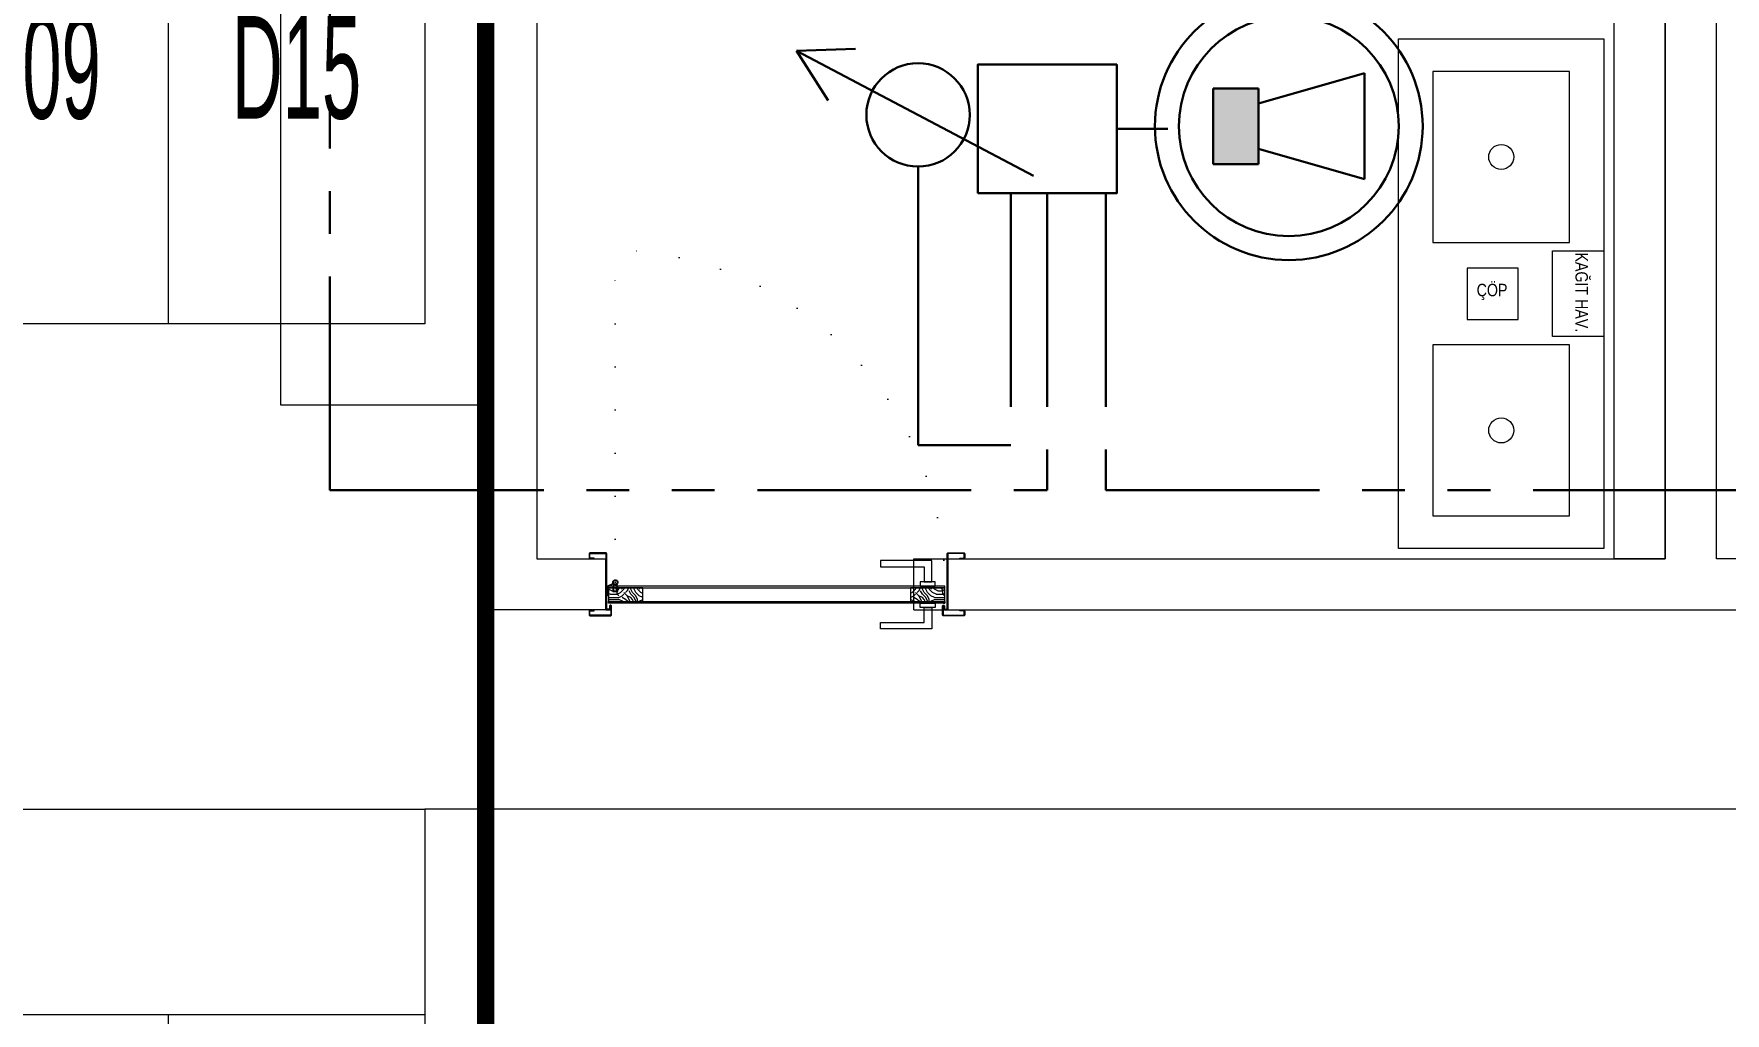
# Model space of a CAD drawing. Header units: metres. Extents: x -13545 to 152404, y -11890 to 28436.
# Drawn here: x 59527.9 to 60022.5, y 2512.1 to 2798.5 of the extents above; entities that cross this region are included whole.
import ezdxf
from ezdxf.enums import TextEntityAlignment as Align

# ---------------------------------------------------------------- set-up
doc = ezdxf.new("R2010")
doc.units = ezdxf.units.M
doc.header["$LTSCALE"] = 100
doc.header["$MEASUREMENT"] = 0
for name, pattern in [('DOT2', [0.125, 0, -0.125]), ('HIDDEN', [0.375, 0.25, -0.125]), ('PHANTOM2', [1.25, 0.625, -0.125, 0.125, -0.125, 0.125, -0.125])]:
    doc.linetypes.add(name, pattern=pattern)
doc.layers.get('0').update_dxf_attribs({"color": 9, "lineweight": 9})
for name, color, linetype, lineweight in [('00', 9, 'Continuous', 9), ('05', 9, 'Continuous', 9), ('06C @ 1', 9, 'Continuous', 9), ('06D', 9, 'Continuous', 9), ('09', 9, 'Continuous', 9), ('10', 9, 'Continuous', 9), ('12', 9, 'Continuous', 9), ('20', 9, 'DOT2', 9), ('21_mahal200', 9, 'Continuous', 9), ('E-3W ACİL ANONS İÇİN HOPARLÖR (GÖMME) (YANGINA DAYANIKLI)', 7, 'Continuous', 30), ('E-KABLO', 7, 'Continuous', 30), ('E-SES AYAR ANAHTARI', 7, 'Continuous', 30), ('E-YAZI', 7, 'Continuous', 30), ('TEFRİŞ', 9, 'Continuous', 9), ('YAZI', 7, 'Continuous', 9)]:
    doc.layers.add(name, color=color, linetype=linetype, lineweight=lineweight)
doc.styles.add('Arial', font='arial.ttf', dxfattribs={"height": 2.5})
doc.styles.add('MuuM_TEXT-STANDART', font='ARIALN.TTF')
doc.dimstyles.new('MuuM_DIM200', dxfattribs={"dimscale": 20, "dimtxt": 2, "dimasz": 1, "dimexe": 1, "dimexo": 1, "dimgap": 1, "dimtad": 1, "dimdec": 1, "dimrnd": 0.5, "dimdsep": 46, "dimtxsty": 'MuuM_TEXT-STANDART', "dimblk": 'ARCHTICK', "dimcen": 0, "dimdle": 0.15, "dimclrd": 256, "dimclre": 256, "dimclrt": 256, "dimadec": 0, "dimazin": 0, "dimtfac": 5, "dimtdec": 1, "dimtix": 1, "dimtmove": 2, "dimatfit": 3, "dimldrblk": 'DOT', "dimfxl": 3, "dimfxlon": 1, "dimtolj": 1, "dimlwd": -1, "dimlwe": -1, "dimarcsym": 0})

# ---------------------------------------------------------------- blocks, each defined once
blk = doc.blocks.new('100_3W ACİL ANONS İÇİN HOPARLÖR (GÖMME) (YANGINA DAYANIKLI)')
at = {"layer": 'E-3W ACİL ANONS İÇİN HOPARLÖR (GÖMME) (YANGINA DAYANIKLI)', "color": 4}
for p, q in [((-0.632, 0.474), (1.58, 1.106)), ((1.58, -1.106), (1.58, 1.106)), ((-1.58, -0.79), (-1.58, 0.79)), ((-1.58, 0.79), (-0.632, 0.79)), ((-0.632, 0.79), (-0.632, -0.79)), ((-0.632, -0.474), (1.58, -1.106)), ((-0.632, -0.79), (-1.58, -0.79))]:
    blk.add_line(p, q, dxfattribs=at)
at = {"layer": 'E-3W ACİL ANONS İÇİN HOPARLÖR (GÖMME) (YANGINA DAYANIKLI)', "color": 3}
for radius in [2.796, 2.296]:
    blk.add_circle((0, 0), radius, dxfattribs=at)
at = {"layer": 'E-3W ACİL ANONS İÇİN HOPARLÖR (GÖMME) (YANGINA DAYANIKLI)', "color": 4}
blk.add_solid([(-1.58, 0.79), (-0.632, 0.79), (-1.58, -0.79), (-0.632, -0.79)], dxfattribs=at)
blk = doc.blocks.new('100_SES AYAR ANAHTARI')
at = {"layer": 'E-SES AYAR ANAHTARI', "color": 4}
for p, q in [((1.776, 3.255), (-1.686, 1.426)), ((1.776, 3.255), (0.915, 3.283)), ((1.776, 3.255), (1.312, 2.529)), ((0, 0), (0, 1.561))]:
    blk.add_line(p, q, dxfattribs=at)
blk.add_circle((0, 2.317), 0.756, dxfattribs=at)
blk = doc.blocks.new('p-işyeri')
at = {"color": 0, "const_width": 2}
blk.add_lwpolyline([(200, 0), (200, 700), (-200, 700), (-200, 0)], close=True, dxfattribs=at)
blk = doc.blocks.new('p-kapı kolu')
for points in [[(2.2, 0), (2.2, -1.25), (-2.2, -1.25), (-2.2, 0), (2.2, 0)], [(1.225, -1.25), (1.225, -7.5), (-13.775, -7.5), (-13.775, -5.625), (-1.025, -5.625), (-1.025, -5.625), (-1.025, -1.25), (1.225, -1.25)]]:
    blk.add_lwpolyline(points)
blk = doc.blocks.new('K-AH-01')
at = {"layer": '09'}
h = blk.add_hatch(dxfattribs=at)
h.set_pattern_fill('LOGEND', color=256, scale=10, style=0)
h.set_pattern_definition([(7e-15, (-3944.073, -2726.897), (10, 10), [3, -7]), (7e-15, (-3944.073, -2726.397), (10, 10), [3, -7]), (7e-15, (-3943.573, -2725.397), (10, 10), [2, -8]), (7e-15, (-3943.073, -2724.397), (10, 10), [1.5, -8.5]), (7e-15, (-3943.073, -2723.397), (10, 10), [1, -9]), (7e-15, (-3945.573, -2722.397), (10, 10), [0.5, -2.5, 0.5, -6.5]), (7e-15, (-3944.073, -2721.897), (10, 10), [0.5, -4, 1.5, -4]), (7e-15, (-3942.073, -2721.397), (10, 10), [0.5, -0.5, 0.5, -8.5]), (7e-15, (-3942.573, -2720.897), (10, 10), [0.5, -9.5]), (7e-15, (-3943.073, -2719.897), (10, 10), [1.5, -8.5]), (7e-15, (-3943.073, -2718.897), (10, 10), [2, -8]), (7e-15, (-3943.573, -2717.897), (10, 10), [2.5, -3, 0.5, -4]), (90, (-3947.573, -2723.897), (-10, 10), [0.5, -1, 2.5, -6]), (90, (-3947.073, -2722.897), (-10, 10), [0.5, -0.5, 1.5, -7.5]), (90, (-3946.573, -2718.897), (-10, 10), [1, -9]), (90, (-3946.073, -2722.897), (-10, 10), [2, -3, 0.5, -4.5]), (90, (-3945.573, -2717.397), (-10, 10), [0.5, -9.5]), (90, (-3945.073, -2722.397), (-10, 10), [1.5, -8.5]), (90, (-3944.073, -2721.897), (-10, 10), [1, -9]), (90, (-3943.073, -2721.897), (-10, 10), [0.5, -1.5, 1.5, -6.5]), (90, (-3942.573, -2721.397), (-10, 10), [0.5, -9.5]), (90, (-3942.073, -2723.397), (-10, 10), [1.4, -8.6]), (90, (-3941.573, -2725.397), (-10, 10), [1, -9]), (90, (-3940.573, -2721.397), (-10, 10), [0.5, -9.5]), (90, (-3939.573, -2721.897), (-10, 10), [1.5, -8.5]), (90, (-3938.573, -2721.897), (-10, 10), [1.5, -8.5]), (45, (-3940.073, -2725.8966), (1e-15, 10), [0.7071, -0.7071, 0.7071, -12.020836]), (45, (-3942.073, -2723.3966), (1e-15, 10), [1.4142, -12.727936]), (45, (-3946.073, -2718.3966), (1e-15, 10), [1.4142, -12.727936]), (45, (-3944.073, -2720.8966), (1e-15, 10), [1.4142, -12.727936]), (45, (-3943.573, -2722.8966), (1e-15, 10), [1.4142, -12.727936]), (45, (-3940.573, -2724.8966), (1e-15, 10), [1.4142, -12.727936]), (45, (-3941.573, -2724.3966), (1e-15, 10), [2.12132, -12.020816]), (45, (-3944.573, -2719.8966), (1e-15, 10), [0.7071, -13.435036]), (45, (-3945.073, -2718.8966), (1e-15, 10), [0.7071, -13.435036]), (45, (-3941.073, -2718.8966), (1e-15, 10), [0.7071, -13.435036]), (45, (-3945.073, -2723.8966), (1e-15, 10), [0.7071, -13.435036]), (45, (-3939.573, -2720.3966), (1e-15, 10), [0.7071, -13.435036]), (45, (-3943.073, -2721.3966), (1e-15, 10), [0.7071, -13.435036]), (45, (-3942.073, -2720.3966), (1e-15, 10), [0.7071, -13.435036]), (135, (-3942.573, -2722.3966), (-10, 1e-15), [0.7071, -0.7071, 2.12132, -10.606616]), (135, (-3941.073, -2722.3966), (-10, 1e-15), [0.7071, -13.435036]), (135, (-3941.073, -2725.8966), (-10, 1e-15), [0.7071, -13.435036]), (135, (-3943.073, -2723.3966), (-10, 1e-15), [0.7071, -13.435036]), (135, (-3941.573, -2721.3966), (-10, 1e-15), [0.7071, -13.435036]), (135, (-3944.073, -2723.8966), (-10, 1e-15), [0.7071, -13.435036]), (135, (-3940.073, -2723.8966), (-10, 1e-15), [0.7071, -13.435036]), (135, (-3947.073, -2726.8966), (-10, 1e-15), [0.7071, -13.435036]), (135, (-3946.573, -2726.3966), (-10, 1e-15), [1.4142, -12.727936]), (135, (-3946.073, -2725.8966), (-10, 1e-15), [1.4142, -12.727936]), (135, (-3945.073, -2725.8966), (-10, 1e-15), [1.4142, -12.727936]), (135, (-3944.573, -2724.8966), (-10, 1e-15), [1.4142, -12.727936]), (135, (-3940.573, -2720.8966), (-10, 1e-15), [1.4142, -12.727936]), (135, (-3938.573, -2725.8966), (-10, 1e-15), [1.4142, -12.727936]), (135, (-3938.073, -2717.8966), (-10, 1e-15), [1.4142, -12.727936]), (135, (-3938.073, -2718.8966), (-10, 1e-15), [1.4142, -12.727936]), (135, (-3939.073, -2719.3966), (-10, 1e-15), [1.4142, -12.727936]), (135, (-3946.073, -2719.3966), (-10, 1e-15), [2.12132, -12.020816]), (135, (-3939.573, -2720.3966), (-10, 1e-15), [2.12132, -12.020816]), (26.56505, (-3945.0727, -2717.3966), (10, 4e-09), [1.118, -21.24268]), (26.56505, (-3945.0727, -2722.3966), (10, 4e-09), [1.118, -21.24268]), (26.56505, (-3944.0727, -2719.3966), (10, 4e-09), [1.118, -21.24268]), (26.56505, (-3941.0727, -2726.3966), (10, 4e-09), [1.118, -21.24268]), (26.56505, (-3941.5727, -2725.3966), (10, 4e-09), [1.118, -21.24268]), (26.56505, (-3944.5727, -2723.3966), (10, 4e-09), [1.118, -21.24268]), (26.56505, (-3944.5727, -2718.3966), (10, 4e-09), [1.118, -21.24268]), (26.56505, (-3941.5727, -2721.3966), (10, 4e-09), [2.236, -20.12468]), (63.43495, (-3941.5727, -2719.8966), (5e-10, 10), [1.118, -21.24268]), (63.43495, (-3940.0727, -2722.8966), (5e-10, 10), [1.118, -21.24268]), (63.43495, (-3945.0727, -2720.8966), (5e-10, 10), [1.118, -21.24268]), (63.43495, (-3947.0727, -2720.3966), (5e-10, 10), [1.118, -21.24268]), (63.43495, (-3941.0727, -2722.3966), (5e-10, 10), [1.118, -21.24268]), (63.43495, (-3942.0727, -2722.3966), (5e-10, 10), [1.118, -21.24268]), (63.43495, (-3946.0727, -2720.8966), (5e-10, 10), [2.236, -20.12468]), (63.43495, (-3938.5727, -2724.3966), (5e-10, 10), [2.236, -20.12468]), (63.43495, (-3939.5727, -2723.8966), (5e-10, 10), [2.236, -20.12468]), (116.56505, (-3947.5727, -2725.3966), (-4e-09, 10), [1.118, -21.24268]), (116.56505, (-3947.5727, -2719.8966), (-4e-09, 10), [1.118, -21.24268]), (116.56505, (-3945.5727, -2726.8966), (-4e-09, 10), [1.118, -21.24268]), (116.56505, (-3946.5727, -2717.8966), (-4e-09, 10), [1.118, -21.24268]), (116.56505, (-3945.5727, -2723.8966), (-4e-09, 10), [1.118, -21.24268]), (116.56505, (-3943.5727, -2722.8966), (-4e-09, 10), [1.118, -21.24268]), (116.56505, (-3942.5727, -2720.8966), (-4e-09, 10), [1.118, -21.24268]), (116.56505, (-3947.0727, -2724.8966), (3.2e-06, 10.0000016), [1.118, -21.24268]), (116.56505, (-3944.5727, -2723.3966), (-4e-09, 10), [1.118, -21.24268]), (116.56505, (-3941.5727, -2724.3966), (-4e-09, 10), [1.118, -21.24268]), (116.56505, (-3940.5727, -2723.3966), (-4e-09, 10), [1.118, -21.24268]), (116.56505, (-3938.5727, -2720.3966), (-4e-09, 10), [1.118, -21.24268]), (116.56505, (-3946.0727, -2717.3966), (-4e-09, 10), [1.118, -21.24268]), (116.56505, (-3947.5727, -2717.8966), (-4e-09, 10), [2.236, -20.12468]), (116.56505, (-3946.0727, -2724.8966), (-4e-09, 10), [2.236, -20.12468]), (153.43495, (-3947.5727, -2726.3966), (-10, 5e-10), [1.118, -21.24268]), (153.43495, (-3939.0727, -2726.8966), (-10, 5e-10), [1.118, -21.24268]), (153.43495, (-3939.5727, -2721.8966), (-10, 5e-10), [1.118, -21.24268]), (153.43495, (-3943.5727, -2725.3966), (-10, 5e-10), [1.118, -21.24268]), (153.43495, (-3944.0727, -2726.3966), (-10, 5e-10), [1.118, -21.24268]), (153.43495, (-3943.0727, -2724.3966), (-10, 5e-10), [1.118, -21.24268]), (153.43495, (-3940.0727, -2718.3966), (-10, 5e-10), [1.118, -21.24268]), (153.43495, (-3939.0727, -2717.8966), (-10, 5e-10), [2.236, -20.12468])])
h.paths.add_polyline_path([(10.77, 6.46), (10.77, 2.46), (0.77, 2.46), (0.77, 6.46)])
h = blk.add_hatch(dxfattribs=at)
h.set_pattern_fill('LOGEND', color=256, scale=10, style=0)
h.set_pattern_definition([(7e-15, (-3938.781, -2726.897), (10, 10), [3, -7]), (7e-15, (-3938.781, -2726.397), (10, 10), [3, -7]), (7e-15, (-3938.281, -2725.397), (10, 10), [2, -8]), (7e-15, (-3937.781, -2724.397), (10, 10), [1.5, -8.5]), (7e-15, (-3937.781, -2723.397), (10, 10), [1, -9]), (7e-15, (-3940.281, -2722.397), (10, 10), [0.5, -2.5, 0.5, -6.5]), (7e-15, (-3938.781, -2721.897), (10, 10), [0.5, -4, 1.5, -4]), (7e-15, (-3936.781, -2721.397), (10, 10), [0.5, -0.5, 0.5, -8.5]), (7e-15, (-3937.281, -2720.897), (10, 10), [0.5, -9.5]), (7e-15, (-3937.781, -2719.897), (10, 10), [1.5, -8.5]), (7e-15, (-3937.781, -2718.897), (10, 10), [2, -8]), (7e-15, (-3938.281, -2717.897), (10, 10), [2.5, -3, 0.5, -4]), (90, (-3942.281, -2723.897), (-10, 10), [0.5, -1, 2.5, -6]), (90, (-3941.781, -2722.897), (-10, 10), [0.5, -0.5, 1.5, -7.5]), (90, (-3941.281, -2718.897), (-10, 10), [1, -9]), (90, (-3940.781, -2722.897), (-10, 10), [2, -3, 0.5, -4.5]), (90, (-3940.281, -2717.397), (-10, 10), [0.5, -9.5]), (90, (-3939.781, -2722.397), (-10, 10), [1.5, -8.5]), (90, (-3938.781, -2721.897), (-10, 10), [1, -9]), (90, (-3937.781, -2721.897), (-10, 10), [0.5, -1.5, 1.5, -6.5]), (90, (-3937.281, -2721.397), (-10, 10), [0.5, -9.5]), (90, (-3936.781, -2723.397), (-10, 10), [1.4, -8.6]), (90, (-3936.281, -2725.397), (-10, 10), [1, -9]), (90, (-3935.281, -2721.397), (-10, 10), [0.5, -9.5]), (90, (-3934.281, -2721.897), (-10, 10), [1.5, -8.5]), (90, (-3933.281, -2721.897), (-10, 10), [1.5, -8.5]), (45, (-3934.781, -2725.8966), (1e-15, 10), [0.7071, -0.7071, 0.7071, -12.020836]), (45, (-3936.781, -2723.3966), (1e-15, 10), [1.4142, -12.727936]), (45, (-3940.781, -2718.3966), (1e-15, 10), [1.4142, -12.727936]), (45, (-3938.781, -2720.8966), (1e-15, 10), [1.4142, -12.727936]), (45, (-3938.281, -2722.8966), (1e-15, 10), [1.4142, -12.727936]), (45, (-3935.281, -2724.8966), (1e-15, 10), [1.4142, -12.727936]), (45, (-3936.281, -2724.3966), (1e-15, 10), [2.12132, -12.020816]), (45, (-3939.281, -2719.8966), (1e-15, 10), [0.7071, -13.435036]), (45, (-3939.781, -2718.8966), (1e-15, 10), [0.7071, -13.435036]), (45, (-3935.781, -2718.8966), (1e-15, 10), [0.7071, -13.435036]), (45, (-3939.781, -2723.8966), (1e-15, 10), [0.7071, -13.435036]), (45, (-3934.281, -2720.3966), (1e-15, 10), [0.7071, -13.435036]), (45, (-3937.781, -2721.3966), (1e-15, 10), [0.7071, -13.435036]), (45, (-3936.781, -2720.3966), (1e-15, 10), [0.7071, -13.435036]), (135, (-3937.281, -2722.3966), (-10, 1e-15), [0.7071, -0.7071, 2.12132, -10.606616]), (135, (-3935.781, -2722.3966), (-10, 1e-15), [0.7071, -13.435036]), (135, (-3935.781, -2725.8966), (-10, 1e-15), [0.7071, -13.435036]), (135, (-3937.781, -2723.3966), (-10, 1e-15), [0.7071, -13.435036]), (135, (-3936.281, -2721.3966), (-10, 1e-15), [0.7071, -13.435036]), (135, (-3938.781, -2723.8966), (-10, 1e-15), [0.7071, -13.435036]), (135, (-3934.781, -2723.8966), (-10, 1e-15), [0.7071, -13.435036]), (135, (-3941.781, -2726.8966), (-10, 1e-15), [0.7071, -13.435036]), (135, (-3941.281, -2726.3966), (-10, 1e-15), [1.4142, -12.727936]), (135, (-3940.781, -2725.8966), (-10, 1e-15), [1.4142, -12.727936]), (135, (-3939.781, -2725.8966), (-10, 1e-15), [1.4142, -12.727936]), (135, (-3939.281, -2724.8966), (-10, 1e-15), [1.4142, -12.727936]), (135, (-3935.281, -2720.8966), (-10, 1e-15), [1.4142, -12.727936]), (135, (-3933.281, -2725.8966), (-10, 1e-15), [1.4142, -12.727936]), (135, (-3932.781, -2717.8966), (-10, 1e-15), [1.4142, -12.727936]), (135, (-3932.781, -2718.8966), (-10, 1e-15), [1.4142, -12.727936]), (135, (-3933.781, -2719.3966), (-10, 1e-15), [1.4142, -12.727936]), (135, (-3940.781, -2719.3966), (-10, 1e-15), [2.12132, -12.020816]), (135, (-3934.281, -2720.3966), (-10, 1e-15), [2.12132, -12.020816]), (26.56505, (-3939.7813, -2717.3966), (10, 4e-09), [1.118, -21.24268]), (26.56505, (-3939.7813, -2722.3966), (10, 4e-09), [1.118, -21.24268]), (26.56505, (-3938.7813, -2719.3966), (10, 4e-09), [1.118, -21.24268]), (26.56505, (-3935.7813, -2726.3966), (10, 4e-09), [1.118, -21.24268]), (26.56505, (-3936.2813, -2725.3966), (10, 4e-09), [1.118, -21.24268]), (26.56505, (-3939.2813, -2723.3966), (10, 4e-09), [1.118, -21.24268]), (26.56505, (-3939.2813, -2718.3966), (10, 4e-09), [1.118, -21.24268]), (26.56505, (-3936.2813, -2721.3966), (10, 4e-09), [2.236, -20.12468]), (63.43495, (-3936.2813, -2719.8966), (5e-10, 10), [1.118, -21.24268]), (63.43495, (-3934.7813, -2722.8966), (5e-10, 10), [1.118, -21.24268]), (63.43495, (-3939.7813, -2720.8966), (5e-10, 10), [1.118, -21.24268]), (63.43495, (-3941.7813, -2720.3966), (5e-10, 10), [1.118, -21.24268]), (63.43495, (-3935.7813, -2722.3966), (5e-10, 10), [1.118, -21.24268]), (63.43495, (-3936.7813, -2722.3966), (5e-10, 10), [1.118, -21.24268]), (63.43495, (-3940.7813, -2720.8966), (5e-10, 10), [2.236, -20.12468]), (63.43495, (-3933.2813, -2724.3966), (5e-10, 10), [2.236, -20.12468]), (63.43495, (-3934.2813, -2723.8966), (5e-10, 10), [2.236, -20.12468]), (116.56505, (-3942.2813, -2725.3966), (-4e-09, 10), [1.118, -21.24268]), (116.56505, (-3942.2813, -2719.8966), (-4e-09, 10), [1.118, -21.24268]), (116.56505, (-3940.2813, -2726.8966), (-4e-09, 10), [1.118, -21.24268]), (116.56505, (-3941.2813, -2717.8966), (-4e-09, 10), [1.118, -21.24268]), (116.56505, (-3940.2813, -2723.8966), (-4e-09, 10), [1.118, -21.24268]), (116.56505, (-3938.2813, -2722.8966), (-4e-09, 10), [1.118, -21.24268]), (116.56505, (-3937.2813, -2720.8966), (-4e-09, 10), [1.118, -21.24268]), (116.56505, (-3941.7813, -2724.8966), (3.2e-06, 10.0000016), [1.118, -21.24268]), (116.56505, (-3939.2813, -2723.3966), (-4e-09, 10), [1.118, -21.24268]), (116.56505, (-3936.2813, -2724.3966), (-4e-09, 10), [1.118, -21.24268]), (116.56505, (-3935.2813, -2723.3966), (-4e-09, 10), [1.118, -21.24268]), (116.56505, (-3933.2813, -2720.3966), (-4e-09, 10), [1.118, -21.24268]), (116.56505, (-3940.7813, -2717.3966), (-4e-09, 10), [1.118, -21.24268]), (116.56505, (-3942.2813, -2717.8966), (-4e-09, 10), [2.236, -20.12468]), (116.56505, (-3940.7813, -2724.8966), (-4e-09, 10), [2.236, -20.12468]), (153.43495, (-3942.2813, -2726.3966), (-10, 5e-10), [1.118, -21.24268]), (153.43495, (-3933.7813, -2726.8966), (-10, 5e-10), [1.118, -21.24268]), (153.43495, (-3934.2813, -2721.8966), (-10, 5e-10), [1.118, -21.24268]), (153.43495, (-3938.2813, -2725.3966), (-10, 5e-10), [1.118, -21.24268]), (153.43495, (-3938.7813, -2726.3966), (-10, 5e-10), [1.118, -21.24268]), (153.43495, (-3937.7813, -2724.3966), (-10, 5e-10), [1.118, -21.24268]), (153.43495, (-3934.7813, -2718.3966), (-10, 5e-10), [1.118, -21.24268]), (153.43495, (-3933.7813, -2717.8966), (-10, 5e-10), [2.236, -20.12468])])
h.paths.add_polyline_path([(89.06, 2.47), (89.06, 6.46), (99.06, 6.47), (99.06, 2.47)])
at = {"layer": '10'}
for points in [[(-0.44, -1.7), (1.3, -1.7, 0.414214), (1.6, -1.4), (1.6, 1.1, 0.414214), (1.3, 1.4, 0.414214), (1, 1.1), (1, 0.2), (0.2, 0.2), (0.2, 16.4, 0.414214), (-0.1, 16.7), (-4.6, 16.7, 0.414214), (-4.9, 16.4), (-4.9, 15.3, 0.414214), (-4.6, 15), (-3.5, 15), (-3.5, 15.2), (-4.6, 15.2, -0.414214), (-4.7, 15.3), (-4.7, 16.4, -0.414214), (-4.6, 16.5), (-0.2, 16.5), (-0.1, 16.5, -0.414214), (0, 16.4), (0, 0), (1.2, 0), (1.2, 1.1, -0.414214), (1.3, 1.2, -0.414214), (1.4, 1.1), (1.4, -1.4, -0.414214), (1.3, -1.5), (-0.44, -1.5), (-4.6, -1.5, -0.414214), (-4.7, -1.4), (-4.7, -0.3, -0.414214), (-4.6, -0.2), (-3.5, -0.2), (-3.5, 0), (-4.6, 0, 0.414214), (-4.9, -0.3), (-4.9, -1.4, 0.414214), (-4.6, -1.7)], [(100.44, -1.7), (98.7, -1.7, -0.414214), (98.4, -1.4), (98.4, 1.1, -0.414214), (98.7, 1.4, -0.414214), (99, 1.1), (99, 0.2), (99.8, 0.2), (99.8, 16.4, -0.414214), (100.1, 16.7), (104.6, 16.7, -0.414214), (104.9, 16.4), (104.9, 15.3, -0.414214), (104.6, 15), (103.5, 15), (103.5, 15.2), (104.6, 15.2, 0.414214), (104.7, 15.3), (104.7, 16.4, 0.414214), (104.6, 16.5), (100.2, 16.5), (100.1, 16.5, 0.414214), (100, 16.4), (100, 0), (98.8, 0), (98.8, 1.1, 0.414214), (98.7, 1.2, 0.414214), (98.6, 1.1), (98.6, -1.4, 0.414214), (98.7, -1.5), (100.44, -1.5), (104.6, -1.5, 0.414214), (104.7, -1.4), (104.7, -0.3, 0.414214), (104.6, -0.2), (103.5, -0.2), (103.5, 0), (104.6, 0, -0.414214), (104.9, -0.3), (104.9, -1.4, -0.414214), (104.6, -1.7)], [(2.15, 7.6), (0.77, 6.96), (0.77, 4.09), (0.57, 4.09), (0.57, 7.09), (2.04, 7.77, -14.796002)]]:
    blk.add_lwpolyline(points, format="xyb", close=True, dxfattribs=at)
blk.add_circle((2.72, 8.09), 0.55, dxfattribs=at)
at = {"layer": '12'}
for points in [[(0.77, 6.46), (99.06, 6.47), (99.06, 6.97), (0.77, 6.96)], [(0.77, 2.46), (10.77, 2.46), (10.77, 6.46), (0.77, 6.46)], [(89.06, 2.46), (99.06, 2.46), (99.06, 6.47), (89.06, 6.47)], [(0.77, 2.46), (99.06, 2.46), (99.06, 1.96), (0.77, 1.96)]]:
    blk.add_lwpolyline(points, close=True, dxfattribs=at)
at = {"layer": '20'}
blk.add_lwpolyline([(2.72, 8.09), (2.72, 105.23)], dxfattribs=at)
at = {"layer": '20', "linetype": 'HIDDEN'}
for points in [[(1.97, 6.89), (1.97, 5.39), (3.47, 5.39), (3.47, 6.89)], [(2.17, 7.58), (2.17, 5.59), (3.27, 5.59), (3.27, 7.58)]]:
    blk.add_lwpolyline(points, dxfattribs=at)
at = {"layer": '20'}
blk.add_arc((0.77, 6.96), 98.29, 357.0842, 88.8632, dxfattribs=at)
at = {"layer": '06C @ 1', "xscale": -1, "rotation": 180}
blk.add_blockref('p-kapı kolu', (94.06, 6.97), dxfattribs=at)
at = {"layer": '06C @ 1'}
blk.add_blockref('p-kapı kolu', (94.06, 1.96), dxfattribs=at)
blk = doc.blocks.new('p-birim')
blk.add_lwpolyline([(0, 0), (1, 0), (1, 1), (0, 1)], close=True)
blk = doc.blocks.new('0_roomno2')
blk.add_lwpolyline([(19.375, -10.5), (0, -10.5), (0, 0), (19.375, 0)], close=True)
for points in [[(0, -3), (19.375, -3)], [(8.125, -3), (8.125, -10.5)], [(11.875, -3), (11.875, -10.5)], [(15.625, -3), (15.625, -10.5)], [(0, -6.75), (8.125, -6.75)]]:
    blk.add_lwpolyline(points)
at = {"style": 'MuuM_TEXT-STANDART', "width": 0.6}
blk.add_text('H:', height=1.5, dxfattribs=at).set_placement((0.35, -8.608), align=Align.MIDDLE_LEFT)
at = {"style": 'Arial'}
blk.add_attdef('ODANO', (0, 1.17), '', height=2, dxfattribs=at)
blk.add_attdef('MEKANADI', text='', height=2, dxfattribs=at).set_placement((0.35, -3), align=Align.BOTTOM_LEFT)
at = {"style": 'MuuM_TEXT-STANDART', "width": 0.6}
for tag, p in [('YER01', (10, -4.5)), ('TAVAN01', (13.75, -4.5)), ('DUVAR01', (17.5, -4.5)), ('YER02', (10, -6.75)), ('TAVAN02', (13.75, -6.75)), ('DUVAR02', (17.5, -6.75)), ('YER03', (10, -9)), ('TAVAN03', (13.75, -9)), ('DUVAR03', (17.5, -9))]:
    blk.add_attdef(tag, text='', height=1.5, dxfattribs=at).set_placement(p, align=Align.MIDDLE_CENTER)
for tag, p in [('M2', (0.35, -4.875)), ('TEMIZTAVANYUKSEKLIGI', (1.8, -8.608))]:
    blk.add_attdef(tag, text='', height=1.5, dxfattribs=at).set_placement(p, align=Align.MIDDLE_LEFT)
blk = doc.blocks.new('_ArchTick')
at = {"color": 0, "linetype": 'ByBlock', "const_width": 0.15}
blk.add_lwpolyline([(-0.5, -0.5), (0.5, 0.5)], dxfattribs=at)
blk = doc.blocks.new('_Dot')
at = {"color": 0, "linetype": 'ByBlock', "lineweight": -2}
blk.add_line((-0.5, 0), (-1, 0), dxfattribs=at)
at = {"color": 0, "linetype": 'ByBlock', "const_width": 0.5}
blk.add_lwpolyline([(-0.25, 0, 1), (0.25, 0, 1)], format="xyb", close=True, dxfattribs=at)
blk = doc.blocks.new('rrrrrrrrrrrrrrrrrrrrrrrrrrrrrrrrrrrrrrrrrrr')
at = {"layer": 'TEFRİŞ'}
blk.add_lwpolyline([(30902.52, -1571.49), (30902.52, -1621.49), (30942.52, -1621.49), (30942.52, -1571.49)], close=True, dxfattribs=at)
blk.add_circle((30922.52, -1596.49), 3.65, dxfattribs=at)
blk = doc.blocks.new('1.bod.mimari1.elk')
for points in [[(3695.2, -6000), (3695.2, -5985)], [(3785.2, -6000), (3785.2, -5985)]]:
    blk.add_lwpolyline(points)
at = {"layer": '00'}
for points in [[(3695.2, -6000), (3675, -6000), (3675, -6000), (3660, -6000), (3660, -5545), (3675, -5545), (3675, -5580), (4020, -5580)], [(4005, -5595), (3675, -5595), (3675, -5985), (3695.2, -5985)], [(3785.2, -5985), (4005, -5985), (4005, -5595)], [(4005, -5595), (4005, -5985), (3990, -5985), (3990, -5595), (4005, -5595)], [(3785.2, -6000), (4090, -6000), (4090, -6040.29), (4105, -6040.29), (4105, -5950), (4090, -5950), (4090, -5985), (4020, -5985), (4020, -5600), (4090, -5600)]]:
    blk.add_lwpolyline(points, dxfattribs=at)
at = {"layer": '20', "ltscale": 2, "const_width": 5}
blk.add_lwpolyline([(4440, -7830), (3660, -7830), (3660, -4550), (4440, -4550)], close=True, dxfattribs=at)
at = {"layer": 'TEFRİŞ'}
blk.add_lwpolyline([(3987, -5833), (3987, -5982), (3927, -5982), (3927, -5833), (3987, -5833)], dxfattribs=at)
for points in [[(3987, -5895), (3987, -5920), (3972, -5920), (3972, -5895)], [(3947, -5900), (3947, -5915), (3962, -5915), (3962, -5900)]]:
    blk.add_lwpolyline(points, close=True, dxfattribs=at)
for name, p in [('rrrrrrrrrrrrrrrrrrrrrrrrrrrrrrrrrrrrrrrrrrr', (-26965.52, -4271.01)), ('K-AH-01', (3695.2, -6000)), ('rrrrrrrrrrrrrrrrrrrrrrrrrrrrrrrrrrrrrrrrrrr', (-26965.52, -4351.01))]:
    blk.add_blockref(name, p)
at = {"layer": '05', "xscale": 60.00000000000003, "yscale": 150}
blk.add_blockref('p-birim', (3600, -5940), dxfattribs=at)
at = {"layer": '06D', "color": 89, "linetype": 'HIDDEN', "true_color": 0x2e4d23, "rotation": 90}
blk.add_blockref('p-işyeri', (3660, -5990), dxfattribs=at)
at = {"layer": '21_mahal200'}
ref = blk.add_blockref('0_roomno2', (3254.7, -5706.3), dxfattribs=dict(at, xscale=20, yscale=20, zscale=20))
ref.add_attrib('ODANO', 'B1-52', (3254.7, -5697.66), dxfattribs={"layer": '0', "height": 40, "style": 'Arial'})
ref.add_attrib('MEKANADI', 'WC', dxfattribs={"layer": '0', "height": 40, "style": 'Arial'}).set_placement((3261.7, -5766.3), align=Align.BOTTOM_LEFT)
ref.add_attrib('M2', '##### m2', dxfattribs={"layer": '0', "height": 30, "style": 'MuuM_TEXT-STANDART', "width": 0.6}).set_placement((3261.7, -5803.8), align=Align.MIDDLE_LEFT)
ref.add_attrib('TEMIZTAVANYUKSEKLIGI', '2.40 M', dxfattribs={"layer": '0', "height": 30, "style": 'MuuM_TEXT-STANDART', "width": 0.6}).set_placement((3290.7, -5878.46), align=Align.MIDDLE_LEFT)
ref.add_attrib('YER01', 'Y05', dxfattribs={"layer": '0', "height": 30, "style": 'MuuM_TEXT-STANDART', "width": 0.6}).set_placement((3454.7, -5796.3), align=Align.MIDDLE_CENTER)
ref.add_attrib('TAVAN01', 'T01', dxfattribs={"layer": '0', "height": 30, "style": 'MuuM_TEXT-STANDART', "width": 0.6}).set_placement((3529.7, -5796.3), align=Align.MIDDLE_CENTER)
ref.add_attrib('TAVAN02', 'T09', dxfattribs={"layer": '0', "height": 30, "style": 'MuuM_TEXT-STANDART', "width": 0.6}).set_placement((3529.7, -5841.3), align=Align.MIDDLE_CENTER)
ref.add_attrib('DUVAR02', 'D15', dxfattribs={"layer": '0', "height": 30, "style": 'MuuM_TEXT-STANDART', "width": 0.6}).set_placement((3604.7, -5841.3), align=Align.MIDDLE_CENTER)
ref = blk.add_blockref('0_roomno2', (3254.7, -6058.3), dxfattribs=dict(at, xscale=20, yscale=20, zscale=20))
ref.add_attrib('ODANO', 'B1-44', (3254.7, -6049.65), dxfattribs={"layer": '0', "height": 40, "style": 'Arial'})
ref.add_attrib('MEKANADI', 'Y.G.H.', dxfattribs={"layer": '0', "height": 40, "style": 'Arial'}).set_placement((3261.7, -6118.3), align=Align.BOTTOM_LEFT)
ref.add_attrib('M2', '#### m2', dxfattribs={"layer": '0', "height": 30, "style": 'MuuM_TEXT-STANDART', "width": 0.6}).set_placement((3261.7, -6155.8), align=Align.MIDDLE_LEFT)
ref.add_attrib('TEMIZTAVANYUKSEKLIGI', '2.90 M', dxfattribs={"layer": '0', "height": 30, "style": 'MuuM_TEXT-STANDART', "width": 0.6}).set_placement((3290.7, -6230.46), align=Align.MIDDLE_LEFT)
ref.add_attrib('YER01', 'Y01', dxfattribs={"layer": '0', "height": 30, "style": 'MuuM_TEXT-STANDART', "width": 0.6}).set_placement((3454.7, -6148.3), align=Align.MIDDLE_CENTER)
ref.add_attrib('TAVAN01', 'T09', dxfattribs={"layer": '0', "height": 30, "style": 'MuuM_TEXT-STANDART', "width": 0.6}).set_placement((3529.7, -6148.3), align=Align.MIDDLE_CENTER)
ref.add_attrib('DUVAR01', 'D07', dxfattribs={"layer": '0', "height": 30, "style": 'MuuM_TEXT-STANDART', "width": 0.6}).set_placement((3604.7, -6148.3), align=Align.MIDDLE_CENTER)
at = {"layer": 'YAZI', "insert": (3982.35, -5918.77), "char_height": 3.629, "width": 53.2774, "attachment_point": 3, "rotation": 270, "style": 'MuuM_TEXT-STANDART'}
blk.add_mtext('KAĞIT HAV.', dxfattribs=at)
at = {"layer": 'YAZI', "insert": (3958.83, -5904.61), "char_height": 3.629, "width": 53.2774, "attachment_point": 3, "style": 'MuuM_TEXT-STANDART'}
blk.add_mtext('ÇÖP', dxfattribs=at)
at = {"layer": '21_mahal200'}
blk.add_leader([(4255.02, -6058.3), (3642.2, -6058.3)], dimstyle='MuuM_DIM200', override={"dimasz": 1, "dimfxl": 10}, dxfattribs=at)

msp = doc.modelspace()

# ---------------------------------------------------------------- linework, layer by layer
at = {"layer": 'E-KABLO', "color": 6, "linetype": 'PHANTOM2'}
for p, q in [((59614.48, 2665), (59614.48, 3625)), ((59824.25, 2751.9), (59824.25, 2665)), ((59841.33, 2751.9), (59841.33, 2665)), ((59614.48, 2665), (59824.25, 2665)), ((59841.33, 2665), (60465, 2665))]:
    msp.add_line(p, q, dxfattribs=at)
at = {"layer": 'E-KABLO', "color": 5, "linetype": 'PHANTOM2'}
msp.add_line((59844.59, 2770.71), (59859.55, 2770.71), dxfattribs=at)
at = {"layer": 'E-KABLO', "color": 3, "linetype": 'PHANTOM2'}
for p, q in [((59813.6, 2751.9), (59813.6, 2678.22)), ((59786.46, 2728.45), (59786.46, 2678.22)), ((59813.6, 2678.22), (59786.46, 2678.22))]:
    msp.add_line(p, q, dxfattribs=at)
at = {"layer": 'E-YAZI', "color": 3, "linetype": 'Continuous', "ltscale": 100}
msp.add_lwpolyline([(59803.92, 2751.9), (59844.59, 2751.9), (59844.59, 2789.51), (59803.92, 2789.51)], close=True, dxfattribs=at)

# ---------------------------------------------------------------- block references
at = {"layer": '06D'}
msp.add_blockref('1.bod.mimari1.elk', (56000, 8630), dxfattribs=at)
at = {"layer": 'E-3W ACİL ANONS İÇİN HOPARLÖR (GÖMME) (YANGINA DAYANIKLI)', "xscale": 14, "yscale": 14, "zscale": 14}
msp.add_blockref('100_3W ACİL ANONS İÇİN HOPARLÖR (GÖMME) (YANGINA DAYANIKLI)', (59894.89, 2771.47), dxfattribs=at)
at = {"layer": 'E-SES AYAR ANAHTARI', "xscale": -20, "yscale": 20, "zscale": 20}
msp.add_blockref('100_SES AYAR ANAHTARI', (59786.46, 2728.45), dxfattribs=at)

doc.saveas('drawing.dxf')
